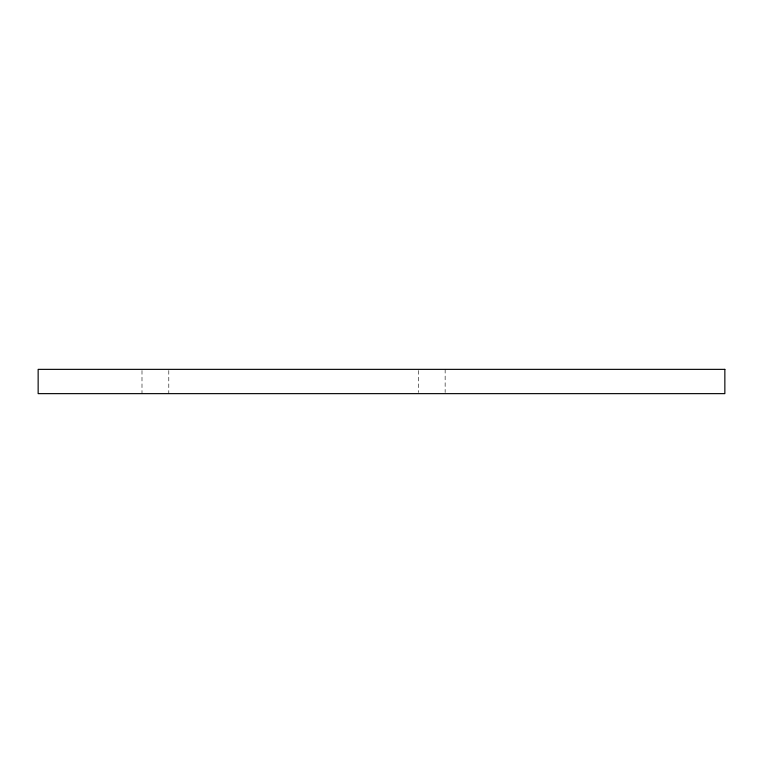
<?xml version="1.0" encoding="UTF-8"?>
<svg xmlns="http://www.w3.org/2000/svg" width="763" height="763" viewBox="0 0 763 763"><rect width="100%" height="100%" fill="white"/><g stroke="black" fill="none" stroke-linecap="round" stroke-linejoin="round"><path stroke-width="0.57" stroke-dasharray="3.81 2.86" d="M445.144 369.359L445.144 392.487M418.343 370.513L418.343 392.487M168.795 370.513L168.795 393.641M141.994 370.513L141.994 393.641"/><path stroke-width="1.14" d="M724.85 369.359L38.15 369.359L38.15 393.641L724.85 393.641L724.85 369.359"/></g></svg>
